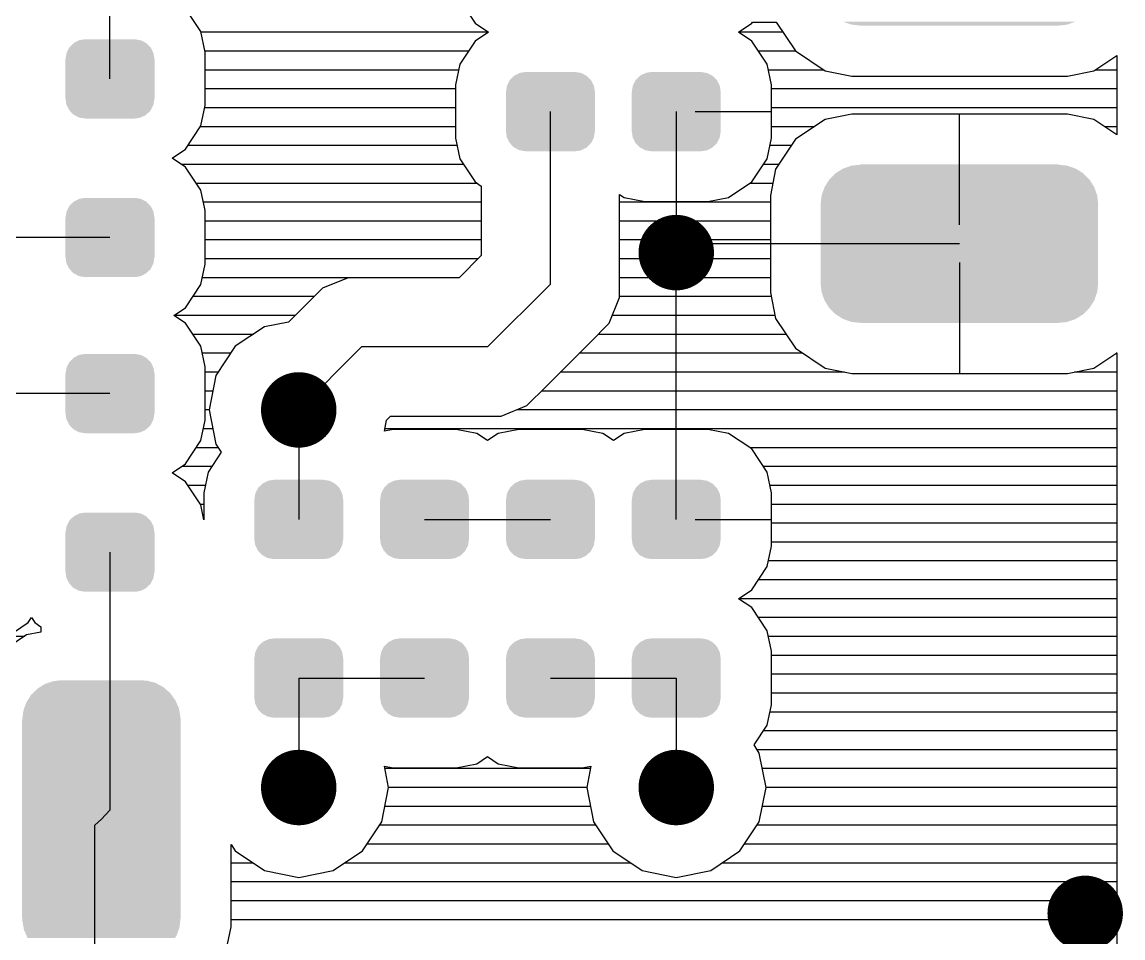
# Model space of a CAD drawing. Extents: x 295 to 953, y 10 to 290.
# Drawn here: x 681.49 to 705.93, y 233.02 to 253.35 of the extents above; entities that cross this region are included whole.
import ezdxf

# ---------------------------------------------------------------- set-up
doc = ezdxf.new("R2010")
doc.units = 0
doc.header["$LTSCALE"] = 5
doc.header["$MEASUREMENT"] = 0
doc.layers.get('0').update_dxf_attribs({"linetype": 'CONTINUOUS', "lineweight": 25})
doc.layers.add('DV-DPO-A6_BOT', color=7, linetype='CONTINUOUS')

msp = doc.modelspace()

# ---------------------------------------------------------------- linework, layer by layer
at = {"const_width": 0.838}
for points in [[(696.432, 248.235, -1), (695.594, 248.235, -1)], [(688.05, 244.743, -1), (687.212, 244.743, -1)], [(688.05, 236.361, -1), (687.212, 236.361, -1)], [(696.432, 236.361, -1), (695.594, 236.361, -1)], [(705.512, 233.567, -1), (704.674, 233.567, -1)]]:
    msp.add_lwpolyline(points, format="xyb", close=True, dxfattribs=at)
for points in [[(704.693, 253.296), (704.877, 253.359), (699.904, 253.296), (699.724, 253.359)], [(704.69, 253.295), (704.693, 253.296), (699.915, 253.295), (699.904, 253.296)], [(704.498, 253.274), (704.69, 253.295), (700.101, 253.274), (699.915, 253.295)], [(704.498, 253.27), (704.498, 253.274), (700.101, 253.27), (700.101, 253.274)], [(684.402, 252.67), (684.348, 252.782), (682.476, 252.67), (682.534, 252.782)], [(684.348, 252.782), (684.337, 252.794), (682.534, 252.782), (682.54, 252.794)], [(684.337, 252.794), (684.251, 252.883), (682.54, 252.794), (682.631, 252.883)], [(684.251, 252.883), (684.235, 252.891), (682.631, 252.883), (682.64, 252.891)], [(684.235, 252.891), (684.128, 252.948), (682.64, 252.891), (682.757, 252.948)], [(684.128, 252.948), (684.101, 252.952), (682.757, 252.948), (682.766, 252.952)], [(684.101, 252.952), (683.99, 252.971), (682.766, 252.952), (682.889, 252.971)], [(684.429, 251.649), (684.429, 252.532), (682.451, 251.649), (682.451, 252.532)], [(684.426, 252.532), (684.408, 252.656), (682.454, 252.532), (682.474, 252.656)], [(684.408, 252.656), (684.402, 252.67), (682.474, 252.656), (682.476, 252.67)], [(694.181, 251.944), (694.127, 252.056), (692.255, 251.944), (692.313, 252.056)], [(694.127, 252.056), (694.116, 252.068), (692.313, 252.056), (692.319, 252.068)], [(694.116, 252.068), (694.03, 252.156), (692.319, 252.068), (692.41, 252.156)], [(694.03, 252.156), (694.014, 252.165), (692.41, 252.156), (692.419, 252.165)], [(694.014, 252.165), (693.907, 252.221), (692.419, 252.165), (692.536, 252.221)], [(693.907, 252.221), (693.88, 252.226), (692.536, 252.221), (692.545, 252.226)], [(693.88, 252.226), (693.769, 252.244), (692.545, 252.226), (692.668, 252.244)], [(696.975, 251.944), (696.921, 252.056), (695.049, 251.944), (695.107, 252.056)], [(696.921, 252.056), (696.91, 252.068), (695.107, 252.056), (695.113, 252.068)], [(696.91, 252.068), (696.824, 252.156), (695.113, 252.068), (695.204, 252.156)], [(696.824, 252.156), (696.808, 252.165), (695.204, 252.156), (695.213, 252.165)], [(696.808, 252.165), (696.701, 252.221), (695.213, 252.165), (695.33, 252.221)], [(696.701, 252.221), (696.674, 252.226), (695.33, 252.221), (695.339, 252.226)], [(696.674, 252.226), (696.563, 252.244), (695.339, 252.226), (695.462, 252.244)], [(694.208, 250.923), (694.208, 251.806), (692.23, 250.923), (692.23, 251.806)], [(694.205, 251.806), (694.187, 251.93), (692.233, 251.806), (692.253, 251.93)], [(694.187, 251.93), (694.181, 251.944), (692.253, 251.93), (692.255, 251.944)], [(697.002, 250.923), (697.002, 251.806), (695.024, 250.923), (695.024, 251.806)], [(696.999, 251.806), (696.981, 251.93), (695.027, 251.806), (695.047, 251.93)], [(696.981, 251.93), (696.975, 251.944), (695.047, 251.93), (695.049, 251.944)], [(684.406, 251.526), (684.426, 251.649), (682.471, 251.526), (682.454, 251.649)], [(684.404, 251.512), (684.406, 251.526), (682.478, 251.512), (682.471, 251.526)], [(684.346, 251.4), (684.404, 251.512), (682.532, 251.4), (682.478, 251.512)], [(684.34, 251.388), (684.346, 251.4), (682.543, 251.388), (682.532, 251.4)], [(684.248, 251.299), (684.34, 251.388), (682.628, 251.299), (682.543, 251.388)], [(684.24, 251.29), (684.248, 251.299), (682.645, 251.29), (682.628, 251.299)], [(684.123, 251.234), (684.24, 251.29), (682.752, 251.234), (682.645, 251.29)], [(684.114, 251.229), (684.123, 251.234), (682.778, 251.229), (682.752, 251.234)], [(683.99, 251.211), (684.114, 251.229), (682.889, 251.211), (682.778, 251.229)], [(694.185, 250.799), (694.205, 250.923), (692.25, 250.799), (692.233, 250.923)], [(696.979, 250.799), (696.999, 250.923), (695.044, 250.799), (695.027, 250.923)], [(694.183, 250.785), (694.185, 250.799), (692.257, 250.785), (692.25, 250.799)], [(694.125, 250.673), (694.183, 250.785), (692.311, 250.673), (692.257, 250.785)], [(694.119, 250.661), (694.125, 250.673), (692.322, 250.661), (692.311, 250.673)], [(694.027, 250.573), (694.119, 250.661), (692.407, 250.573), (692.322, 250.661)], [(694.019, 250.564), (694.027, 250.573), (692.424, 250.564), (692.407, 250.573)], [(693.902, 250.507), (694.019, 250.564), (692.531, 250.507), (692.424, 250.564)], [(696.977, 250.785), (696.979, 250.799), (695.051, 250.785), (695.044, 250.799)], [(696.919, 250.673), (696.977, 250.785), (695.105, 250.673), (695.051, 250.785)], [(696.913, 250.661), (696.919, 250.673), (695.116, 250.661), (695.105, 250.673)], [(696.821, 250.573), (696.913, 250.661), (695.201, 250.573), (695.116, 250.661)], [(696.813, 250.564), (696.821, 250.573), (695.218, 250.564), (695.201, 250.573)], [(696.696, 250.507), (696.813, 250.564), (695.325, 250.507), (695.218, 250.564)], [(693.893, 250.503), (693.902, 250.507), (692.557, 250.503), (692.531, 250.507)], [(693.769, 250.484), (693.893, 250.503), (692.668, 250.484), (692.557, 250.503)], [(696.687, 250.503), (696.696, 250.507), (695.351, 250.503), (695.325, 250.507)], [(696.563, 250.484), (696.687, 250.503), (695.462, 250.484), (695.351, 250.503)], [(705.044, 249.998), (704.882, 250.1), (699.553, 249.998), (699.718, 250.1)], [(704.882, 250.1), (704.875, 250.102), (699.718, 250.1), (699.722, 250.102)], [(704.875, 250.102), (704.695, 250.165), (699.722, 250.102), (699.906, 250.165)], [(704.695, 250.165), (704.684, 250.166), (699.906, 250.165), (699.909, 250.166)], [(704.684, 250.166), (704.498, 250.186), (699.909, 250.166), (700.101, 250.186)], [(704.498, 250.186), (704.498, 250.191), (700.101, 250.186), (700.101, 250.191)], [(705.292, 249.691), (705.19, 249.854), (699.306, 249.691), (699.41, 249.854)], [(705.19, 249.854), (705.185, 249.859), (699.41, 249.854), (699.413, 249.859)], [(705.185, 249.859), (705.05, 249.994), (699.413, 249.859), (699.55, 249.994)], [(705.05, 249.994), (705.044, 249.998), (699.55, 249.994), (699.553, 249.998)], [(705.358, 249.505), (705.295, 249.686), (699.24, 249.505), (699.305, 249.686)], [(705.295, 249.686), (705.292, 249.691), (699.305, 249.686), (699.306, 249.691)], [(684.337, 249.274), (684.251, 249.362), (682.54, 249.274), (682.631, 249.362)], [(684.251, 249.362), (684.235, 249.371), (682.631, 249.362), (682.64, 249.371)], [(684.235, 249.371), (684.128, 249.427), (682.64, 249.371), (682.757, 249.427)], [(684.128, 249.427), (684.101, 249.432), (682.757, 249.427), (682.766, 249.432)], [(684.101, 249.432), (683.99, 249.45), (682.766, 249.432), (682.889, 249.45)], [(705.381, 249.308), (705.36, 249.499), (699.218, 249.308), (699.24, 249.499)], [(705.36, 249.499), (705.358, 249.505), (699.24, 249.499), (699.24, 249.505)], [(684.426, 249.012), (684.408, 249.136), (682.454, 249.012), (682.474, 249.136)], [(684.408, 249.136), (684.402, 249.15), (682.474, 249.136), (682.476, 249.15)], [(684.402, 249.15), (684.348, 249.262), (682.476, 249.15), (682.534, 249.262)], [(684.348, 249.262), (684.337, 249.274), (682.534, 249.262), (682.54, 249.274)], [(705.378, 249.238), (705.381, 249.308), (699.22, 249.238), (699.218, 249.308)], [(705.378, 247.623), (705.378, 249.238), (699.22, 247.623), (699.22, 249.238)], [(684.429, 248.129), (684.429, 249.012), (682.451, 248.129), (682.451, 249.012)], [(684.406, 248.005), (684.426, 248.129), (682.471, 248.005), (682.454, 248.129)], [(684.404, 247.991), (684.406, 248.005), (682.478, 247.991), (682.471, 248.005)], [(684.346, 247.879), (684.404, 247.991), (682.532, 247.879), (682.478, 247.991)], [(684.34, 247.867), (684.346, 247.879), (682.543, 247.867), (682.532, 247.879)], [(684.248, 247.779), (684.34, 247.867), (682.628, 247.779), (682.543, 247.867)], [(684.24, 247.77), (684.248, 247.779), (682.645, 247.77), (682.628, 247.779)], [(684.123, 247.713), (684.24, 247.77), (682.752, 247.713), (682.645, 247.77)], [(684.114, 247.709), (684.123, 247.713), (682.778, 247.709), (682.752, 247.713)], [(683.99, 247.69), (684.114, 247.709), (682.889, 247.69), (682.778, 247.709)], [(705.381, 247.553), (705.378, 247.623), (699.218, 247.553), (699.22, 247.623)], [(705.359, 247.362), (705.381, 247.553), (699.239, 247.362), (699.218, 247.553)], [(705.359, 247.357), (705.359, 247.362), (699.241, 247.357), (699.239, 247.362)], [(705.294, 247.175), (705.359, 247.357), (699.304, 247.175), (699.241, 247.357)], [(705.292, 247.17), (705.294, 247.175), (699.307, 247.17), (699.304, 247.175)], [(705.189, 247.007), (705.292, 247.17), (699.409, 247.007), (699.307, 247.17)], [(705.186, 247.003), (705.189, 247.007), (699.413, 247.003), (699.409, 247.007)], [(705.049, 246.867), (705.186, 247.003), (699.549, 246.867), (699.413, 247.003)], [(705.045, 246.864), (705.049, 246.867), (699.555, 246.864), (699.549, 246.867)], [(704.881, 246.762), (705.045, 246.864), (699.717, 246.762), (699.555, 246.864)], [(704.877, 246.759), (704.881, 246.762), (699.724, 246.759), (699.717, 246.762)], [(704.693, 246.697), (704.877, 246.759), (699.904, 246.697), (699.724, 246.759)], [(704.69, 246.695), (704.693, 246.697), (699.915, 246.695), (699.904, 246.697)], [(704.498, 246.675), (704.69, 246.695), (700.101, 246.675), (699.915, 246.695)], [(704.498, 246.67), (704.498, 246.675), (700.101, 246.67), (700.101, 246.675)], [(684.235, 245.906), (684.128, 245.963), (682.64, 245.906), (682.757, 245.963)], [(684.128, 245.963), (684.101, 245.967), (682.757, 245.963), (682.766, 245.967)], [(684.101, 245.967), (683.99, 245.986), (682.766, 245.967), (682.889, 245.986)], [(684.426, 245.547), (684.408, 245.671), (682.454, 245.547), (682.474, 245.671)], [(684.408, 245.671), (684.402, 245.685), (682.474, 245.671), (682.476, 245.685)], [(684.402, 245.685), (684.348, 245.797), (682.476, 245.685), (682.534, 245.797)], [(684.348, 245.797), (684.337, 245.809), (682.534, 245.797), (682.54, 245.809)], [(684.337, 245.809), (684.251, 245.898), (682.54, 245.809), (682.631, 245.898)], [(684.251, 245.898), (684.235, 245.906), (682.631, 245.898), (682.64, 245.906)], [(684.429, 244.664), (684.429, 245.547), (682.451, 244.664), (682.451, 245.547)], [(684.406, 244.541), (684.426, 244.664), (682.471, 244.541), (682.454, 244.664)], [(684.404, 244.527), (684.406, 244.541), (682.478, 244.527), (682.471, 244.541)], [(684.346, 244.415), (684.404, 244.527), (682.532, 244.415), (682.478, 244.527)], [(684.34, 244.403), (684.346, 244.415), (682.543, 244.403), (682.532, 244.415)], [(684.248, 244.314), (684.34, 244.403), (682.628, 244.314), (682.543, 244.403)], [(684.24, 244.305), (684.248, 244.314), (682.645, 244.305), (682.628, 244.314)], [(684.123, 244.249), (684.24, 244.305), (682.752, 244.249), (682.645, 244.305)], [(684.114, 244.244), (684.123, 244.249), (682.778, 244.244), (682.752, 244.249)], [(683.99, 244.226), (684.114, 244.244), (682.889, 244.226), (682.778, 244.244)], [(688.593, 242.891), (688.539, 243.003), (686.667, 242.891), (686.725, 243.003)], [(688.539, 243.003), (688.528, 243.015), (686.725, 243.003), (686.731, 243.015)], [(688.528, 243.015), (688.442, 243.104), (686.731, 243.015), (686.822, 243.104)], [(688.442, 243.104), (688.426, 243.112), (686.822, 243.104), (686.831, 243.112)], [(688.426, 243.112), (688.319, 243.169), (686.831, 243.112), (686.948, 243.169)], [(688.319, 243.169), (688.292, 243.173), (686.948, 243.169), (686.957, 243.173)], [(688.292, 243.173), (688.181, 243.192), (686.957, 243.173), (687.08, 243.192)], [(691.387, 242.891), (691.333, 243.003), (689.461, 242.891), (689.519, 243.003)], [(691.333, 243.003), (691.322, 243.015), (689.519, 243.003), (689.525, 243.015)], [(691.322, 243.015), (691.236, 243.104), (689.525, 243.015), (689.616, 243.104)], [(691.236, 243.104), (691.22, 243.112), (689.616, 243.104), (689.625, 243.112)], [(691.22, 243.112), (691.113, 243.169), (689.625, 243.112), (689.742, 243.169)], [(691.113, 243.169), (691.086, 243.173), (689.742, 243.169), (689.751, 243.173)], [(691.086, 243.173), (690.975, 243.192), (689.751, 243.173), (689.874, 243.192)], [(694.181, 242.891), (694.127, 243.003), (692.255, 242.891), (692.313, 243.003)], [(694.127, 243.003), (694.116, 243.015), (692.313, 243.003), (692.319, 243.015)], [(694.116, 243.015), (694.03, 243.104), (692.319, 243.015), (692.41, 243.104)], [(694.03, 243.104), (694.014, 243.112), (692.41, 243.104), (692.419, 243.112)], [(694.014, 243.112), (693.907, 243.169), (692.419, 243.112), (692.536, 243.169)], [(693.907, 243.169), (693.88, 243.173), (692.536, 243.169), (692.545, 243.173)], [(693.88, 243.173), (693.769, 243.192), (692.545, 243.173), (692.668, 243.192)], [(696.975, 242.891), (696.921, 243.003), (695.049, 242.891), (695.107, 243.003)], [(696.921, 243.003), (696.91, 243.015), (695.107, 243.003), (695.113, 243.015)], [(696.91, 243.015), (696.824, 243.104), (695.113, 243.015), (695.204, 243.104)], [(696.824, 243.104), (696.808, 243.112), (695.204, 243.104), (695.213, 243.112)], [(696.808, 243.112), (696.701, 243.169), (695.213, 243.112), (695.33, 243.169)], [(696.701, 243.169), (696.674, 243.173), (695.33, 243.169), (695.339, 243.173)], [(696.674, 243.173), (696.563, 243.192), (695.339, 243.173), (695.462, 243.192)], [(688.62, 241.87), (688.62, 242.753), (686.642, 241.87), (686.642, 242.753)], [(688.617, 242.753), (688.599, 242.877), (686.645, 242.753), (686.665, 242.877)], [(688.599, 242.877), (688.593, 242.891), (686.665, 242.877), (686.667, 242.891)], [(691.414, 241.87), (691.414, 242.753), (689.436, 241.87), (689.436, 242.753)], [(691.411, 242.753), (691.393, 242.877), (689.439, 242.753), (689.459, 242.877)], [(691.393, 242.877), (691.387, 242.891), (689.459, 242.877), (689.461, 242.891)], [(694.208, 241.87), (694.208, 242.753), (692.23, 241.87), (692.23, 242.753)], [(694.205, 242.753), (694.187, 242.877), (692.233, 242.753), (692.253, 242.877)], [(694.187, 242.877), (694.181, 242.891), (692.253, 242.877), (692.255, 242.891)], [(697.002, 241.87), (697.002, 242.753), (695.024, 241.87), (695.024, 242.753)], [(696.999, 242.753), (696.981, 242.877), (695.027, 242.753), (695.047, 242.877)], [(696.981, 242.877), (696.975, 242.891), (695.047, 242.877), (695.049, 242.891)], [(684.402, 242.165), (684.348, 242.277), (682.476, 242.165), (682.534, 242.277)], [(684.348, 242.277), (684.337, 242.289), (682.534, 242.277), (682.54, 242.289)], [(684.337, 242.289), (684.251, 242.377), (682.54, 242.289), (682.631, 242.377)], [(684.251, 242.377), (684.235, 242.386), (682.631, 242.377), (682.64, 242.386)], [(684.235, 242.386), (684.128, 242.442), (682.64, 242.386), (682.757, 242.442)], [(684.128, 242.442), (684.101, 242.447), (682.757, 242.442), (682.766, 242.447)], [(684.101, 242.447), (683.99, 242.465), (682.766, 242.447), (682.889, 242.465)], [(684.429, 241.144), (684.429, 242.027), (682.451, 241.144), (682.451, 242.027)], [(684.426, 242.027), (684.408, 242.151), (682.454, 242.027), (682.474, 242.151)], [(684.408, 242.151), (684.402, 242.165), (682.474, 242.151), (682.476, 242.165)], [(688.597, 241.747), (688.617, 241.87), (686.662, 241.747), (686.645, 241.87)], [(691.391, 241.747), (691.411, 241.87), (689.456, 241.747), (689.439, 241.87)], [(694.185, 241.747), (694.205, 241.87), (692.25, 241.747), (692.233, 241.87)], [(696.979, 241.747), (696.999, 241.87), (695.044, 241.747), (695.027, 241.87)], [(688.595, 241.733), (688.597, 241.747), (686.669, 241.733), (686.662, 241.747)], [(688.537, 241.621), (688.595, 241.733), (686.723, 241.621), (686.669, 241.733)], [(688.531, 241.609), (688.537, 241.621), (686.734, 241.609), (686.723, 241.621)], [(688.439, 241.52), (688.531, 241.609), (686.819, 241.52), (686.734, 241.609)], [(688.431, 241.511), (688.439, 241.52), (686.836, 241.511), (686.819, 241.52)], [(691.389, 241.733), (691.391, 241.747), (689.463, 241.733), (689.456, 241.747)], [(691.331, 241.621), (691.389, 241.733), (689.517, 241.621), (689.463, 241.733)], [(691.325, 241.609), (691.331, 241.621), (689.528, 241.609), (689.517, 241.621)], [(691.233, 241.52), (691.325, 241.609), (689.613, 241.52), (689.528, 241.609)], [(691.225, 241.511), (691.233, 241.52), (689.63, 241.511), (689.613, 241.52)], [(694.183, 241.733), (694.185, 241.747), (692.257, 241.733), (692.25, 241.747)], [(694.125, 241.621), (694.183, 241.733), (692.311, 241.621), (692.257, 241.733)], [(694.119, 241.609), (694.125, 241.621), (692.322, 241.609), (692.311, 241.621)], [(694.027, 241.52), (694.119, 241.609), (692.407, 241.52), (692.322, 241.609)], [(694.019, 241.511), (694.027, 241.52), (692.424, 241.511), (692.407, 241.52)], [(696.977, 241.733), (696.979, 241.747), (695.051, 241.733), (695.044, 241.747)], [(696.919, 241.621), (696.977, 241.733), (695.105, 241.621), (695.051, 241.733)], [(696.913, 241.609), (696.919, 241.621), (695.116, 241.609), (695.105, 241.621)], [(696.821, 241.52), (696.913, 241.609), (695.201, 241.52), (695.116, 241.609)], [(696.813, 241.511), (696.821, 241.52), (695.218, 241.511), (695.201, 241.52)], [(688.314, 241.455), (688.431, 241.511), (686.943, 241.455), (686.836, 241.511)], [(688.305, 241.45), (688.314, 241.455), (686.969, 241.45), (686.943, 241.455)], [(688.181, 241.432), (688.305, 241.45), (687.08, 241.432), (686.969, 241.45)], [(691.108, 241.455), (691.225, 241.511), (689.737, 241.455), (689.63, 241.511)], [(691.099, 241.45), (691.108, 241.455), (689.763, 241.45), (689.737, 241.455)], [(690.975, 241.432), (691.099, 241.45), (689.874, 241.432), (689.763, 241.45)], [(693.902, 241.455), (694.019, 241.511), (692.531, 241.455), (692.424, 241.511)], [(693.893, 241.45), (693.902, 241.455), (692.557, 241.45), (692.531, 241.455)], [(693.769, 241.432), (693.893, 241.45), (692.668, 241.432), (692.557, 241.45)], [(696.696, 241.455), (696.813, 241.511), (695.325, 241.455), (695.218, 241.511)], [(696.687, 241.45), (696.696, 241.455), (695.351, 241.45), (695.325, 241.455)], [(696.563, 241.432), (696.687, 241.45), (695.462, 241.432), (695.351, 241.45)], [(684.406, 241.02), (684.426, 241.144), (682.471, 241.02), (682.454, 241.144)], [(684.404, 241.006), (684.406, 241.02), (682.478, 241.006), (682.471, 241.02)], [(684.346, 240.894), (684.404, 241.006), (682.532, 240.894), (682.478, 241.006)], [(684.34, 240.882), (684.346, 240.894), (682.543, 240.882), (682.532, 240.894)], [(684.248, 240.794), (684.34, 240.882), (682.628, 240.794), (682.543, 240.882)], [(684.24, 240.785), (684.248, 240.794), (682.645, 240.785), (682.628, 240.794)], [(684.123, 240.728), (684.24, 240.785), (682.752, 240.728), (682.645, 240.785)], [(684.114, 240.724), (684.123, 240.728), (682.778, 240.724), (682.752, 240.728)], [(683.99, 240.705), (684.114, 240.724), (682.889, 240.705), (682.778, 240.724)], [(688.528, 239.495), (688.442, 239.583), (686.731, 239.495), (686.822, 239.583)], [(688.442, 239.583), (688.426, 239.592), (686.822, 239.583), (686.831, 239.592)], [(688.426, 239.592), (688.319, 239.648), (686.831, 239.592), (686.948, 239.648)], [(688.319, 239.648), (688.292, 239.653), (686.948, 239.648), (686.957, 239.653)], [(688.292, 239.653), (688.181, 239.671), (686.957, 239.653), (687.08, 239.671)], [(691.322, 239.495), (691.236, 239.583), (689.525, 239.495), (689.616, 239.583)], [(691.236, 239.583), (691.22, 239.592), (689.616, 239.583), (689.625, 239.592)], [(691.22, 239.592), (691.113, 239.648), (689.625, 239.592), (689.742, 239.648)], [(691.113, 239.648), (691.086, 239.653), (689.742, 239.648), (689.751, 239.653)], [(691.086, 239.653), (690.975, 239.671), (689.751, 239.653), (689.874, 239.671)], [(694.116, 239.495), (694.03, 239.583), (692.319, 239.495), (692.41, 239.583)], [(694.03, 239.583), (694.014, 239.592), (692.41, 239.583), (692.419, 239.592)], [(694.014, 239.592), (693.907, 239.648), (692.419, 239.592), (692.536, 239.648)], [(693.907, 239.648), (693.88, 239.653), (692.536, 239.648), (692.545, 239.653)], [(693.88, 239.653), (693.769, 239.671), (692.545, 239.653), (692.668, 239.671)], [(696.91, 239.495), (696.824, 239.583), (695.113, 239.495), (695.204, 239.583)], [(696.824, 239.583), (696.808, 239.592), (695.204, 239.583), (695.213, 239.592)], [(696.808, 239.592), (696.701, 239.648), (695.213, 239.592), (695.33, 239.648)], [(696.701, 239.648), (696.674, 239.653), (695.33, 239.648), (695.339, 239.653)], [(696.674, 239.653), (696.563, 239.671), (695.339, 239.653), (695.462, 239.671)], [(688.617, 239.233), (688.599, 239.357), (686.645, 239.233), (686.665, 239.357)], [(688.599, 239.357), (688.593, 239.371), (686.665, 239.357), (686.667, 239.371)], [(688.593, 239.371), (688.539, 239.483), (686.667, 239.371), (686.725, 239.483)], [(688.539, 239.483), (688.528, 239.495), (686.725, 239.483), (686.731, 239.495)], [(691.411, 239.233), (691.393, 239.357), (689.439, 239.233), (689.459, 239.357)], [(691.393, 239.357), (691.387, 239.371), (689.459, 239.357), (689.461, 239.371)], [(691.387, 239.371), (691.333, 239.483), (689.461, 239.371), (689.519, 239.483)], [(691.333, 239.483), (691.322, 239.495), (689.519, 239.483), (689.525, 239.495)], [(694.205, 239.233), (694.187, 239.357), (692.233, 239.233), (692.253, 239.357)], [(694.187, 239.357), (694.181, 239.371), (692.253, 239.357), (692.255, 239.371)], [(694.181, 239.371), (694.127, 239.483), (692.255, 239.371), (692.313, 239.483)], [(694.127, 239.483), (694.116, 239.495), (692.313, 239.483), (692.319, 239.495)], [(696.999, 239.233), (696.981, 239.357), (695.027, 239.233), (695.047, 239.357)], [(696.981, 239.357), (696.975, 239.371), (695.047, 239.357), (695.049, 239.371)], [(696.975, 239.371), (696.921, 239.483), (695.049, 239.371), (695.107, 239.483)], [(696.921, 239.483), (696.91, 239.495), (695.107, 239.483), (695.113, 239.495)], [(688.62, 238.35), (688.62, 239.233), (686.642, 238.35), (686.642, 239.233)], [(691.414, 238.35), (691.414, 239.233), (689.436, 238.35), (689.436, 239.233)], [(694.208, 238.35), (694.208, 239.233), (692.23, 238.35), (692.23, 239.233)], [(697.002, 238.35), (697.002, 239.233), (695.024, 238.35), (695.024, 239.233)], [(684.666, 238.554), (684.622, 238.592), (681.827, 238.554), (681.887, 238.592)], [(684.622, 238.592), (684.494, 238.659), (681.887, 238.592), (681.995, 238.659)], [(684.494, 238.659), (684.447, 238.684), (681.995, 238.659), (682.069, 238.684)], [(684.447, 238.684), (684.299, 238.723), (682.069, 238.684), (682.183, 238.723)], [(684.299, 238.723), (684.255, 238.735), (682.183, 238.723), (682.292, 238.735)], [(684.255, 238.735), (684.057, 238.741), (682.292, 238.735), (682.354, 238.741)], [(682.441, 238.741), (682.379, 238.744), (682.354, 238.741), (682.379, 238.744)], [(684.89, 238.303), (684.807, 238.415), (681.616, 238.303), (681.686, 238.415)], [(684.807, 238.415), (684.772, 238.463), (681.686, 238.415), (681.735, 238.463)], [(684.772, 238.463), (684.666, 238.554), (681.735, 238.463), (681.827, 238.554)], [(688.597, 238.226), (688.617, 238.35), (686.662, 238.226), (686.645, 238.35)], [(691.391, 238.226), (691.411, 238.35), (689.456, 238.226), (689.439, 238.35)], [(694.185, 238.226), (694.205, 238.35), (692.25, 238.226), (692.233, 238.35)], [(696.979, 238.226), (696.999, 238.35), (695.044, 238.226), (695.027, 238.35)], [(684.98, 238.061), (684.969, 238.122), (681.515, 238.061), (681.536, 238.122)], [(684.969, 238.122), (684.914, 238.247), (681.536, 238.122), (681.581, 238.247)], [(684.914, 238.247), (684.89, 238.303), (681.581, 238.247), (681.616, 238.303)], [(688.595, 238.212), (688.597, 238.226), (686.669, 238.212), (686.662, 238.226)], [(688.537, 238.1), (688.595, 238.212), (686.723, 238.1), (686.669, 238.212)], [(688.531, 238.088), (688.537, 238.1), (686.734, 238.088), (686.723, 238.1)], [(691.389, 238.212), (691.391, 238.226), (689.463, 238.212), (689.456, 238.226)], [(691.331, 238.1), (691.389, 238.212), (689.517, 238.1), (689.463, 238.212)], [(691.325, 238.088), (691.331, 238.1), (689.528, 238.088), (689.517, 238.1)], [(694.183, 238.212), (694.185, 238.226), (692.257, 238.212), (692.25, 238.226)], [(694.125, 238.1), (694.183, 238.212), (692.311, 238.1), (692.257, 238.212)], [(694.119, 238.088), (694.125, 238.1), (692.322, 238.088), (692.311, 238.1)], [(696.977, 238.212), (696.979, 238.226), (695.051, 238.212), (695.044, 238.226)], [(696.919, 238.1), (696.977, 238.212), (695.105, 238.1), (695.051, 238.212)], [(696.913, 238.088), (696.919, 238.1), (695.116, 238.088), (695.105, 238.1)], [(685.01, 233.463), (685.01, 237.861), (681.49, 233.463), (681.49, 237.861)], [(685.007, 237.864), (685.005, 237.927), (681.492, 237.864), (681.5, 237.927)], [(685.007, 237.861), (685.007, 237.864), (681.492, 237.861), (681.492, 237.864)], [(685.005, 237.927), (684.98, 238.061), (681.5, 237.927), (681.515, 238.061)], [(688.439, 238), (688.531, 238.088), (686.819, 238), (686.734, 238.088)], [(688.431, 237.991), (688.439, 238), (686.836, 237.991), (686.819, 238)], [(688.314, 237.934), (688.431, 237.991), (686.943, 237.934), (686.836, 237.991)], [(688.305, 237.93), (688.314, 237.934), (686.969, 237.93), (686.943, 237.934)], [(688.181, 237.911), (688.305, 237.93), (687.08, 237.911), (686.969, 237.93)], [(691.233, 238), (691.325, 238.088), (689.613, 238), (689.528, 238.088)], [(691.225, 237.991), (691.233, 238), (689.63, 237.991), (689.613, 238)], [(691.108, 237.934), (691.225, 237.991), (689.737, 237.934), (689.63, 237.991)], [(691.099, 237.93), (691.108, 237.934), (689.763, 237.93), (689.737, 237.934)], [(690.975, 237.911), (691.099, 237.93), (689.874, 237.911), (689.763, 237.93)], [(694.027, 238), (694.119, 238.088), (692.407, 238), (692.322, 238.088)], [(694.019, 237.991), (694.027, 238), (692.424, 237.991), (692.407, 238)], [(693.902, 237.934), (694.019, 237.991), (692.531, 237.934), (692.424, 237.991)], [(693.893, 237.93), (693.902, 237.934), (692.557, 237.93), (692.531, 237.934)], [(693.769, 237.911), (693.893, 237.93), (692.668, 237.911), (692.557, 237.93)], [(696.821, 238), (696.913, 238.088), (695.201, 238), (695.116, 238.088)], [(696.813, 237.991), (696.821, 238), (695.218, 237.991), (695.201, 238)], [(696.696, 237.934), (696.813, 237.991), (695.325, 237.934), (695.218, 237.991)], [(696.687, 237.93), (696.696, 237.934), (695.351, 237.93), (695.325, 237.934)], [(696.563, 237.911), (696.687, 237.93), (695.462, 237.911), (695.351, 237.93)], [(685.007, 233.46), (685.007, 233.463), (681.492, 233.46), (681.492, 233.463)], [(685, 233.397), (685.007, 233.46), (681.495, 233.397), (681.492, 233.46)], [(684.985, 233.264), (685, 233.397), (681.52, 233.264), (681.495, 233.397)], [(684.964, 233.202), (684.985, 233.264), (681.531, 233.202), (681.52, 233.264)], [(684.919, 233.077), (684.964, 233.202), (681.586, 233.077), (681.531, 233.202)], [(684.884, 233.021), (684.919, 233.077), (681.61, 233.021), (681.586, 233.077)]]:
    msp.add_solid(points)
at = {"layer": 'DV-DPO-A6_BOT'}
for p, q in [((683.44, 252.091), (683.44, 257.824)), ((691.207, 253.84), (691.548, 253.326)), ((685.457, 253.141), (685.116, 253.655)), ((691.548, 253.326), (691.844, 253.125)), ((697.393, 253.125), (697.689, 253.326)), ((697.689, 253.326), (697.706, 253.348)), ((697.706, 253.348), (698.231, 253.348)), ((698.231, 253.348), (698.662, 252.711)), ((685.552, 252.683), (685.457, 253.141)), ((691.844, 253.125), (685.463, 253.125)), ((691.844, 253.125), (691.548, 252.929)), ((698.382, 253.125), (697.393, 253.125)), ((697.689, 252.929), (697.393, 253.125)), ((691.548, 252.929), (691.207, 252.415)), ((698.03, 252.415), (697.689, 252.929)), ((691.403, 252.706), (685.547, 252.706)), ((685.552, 251.498), (685.552, 252.683)), ((698.667, 252.706), (697.835, 252.706)), ((698.662, 252.711), (699.321, 252.27)), ((705.283, 252.27), (705.792, 252.611)), ((705.792, 252.611), (705.792, 250.85)), ((691.179, 252.286), (685.552, 252.286)), ((691.207, 252.415), (691.112, 251.962)), ((698.125, 251.962), (698.03, 252.415)), ((699.293, 252.286), (698.058, 252.286)), ((699.321, 252.27), (699.908, 252.152)), ((704.697, 252.152), (705.283, 252.27)), ((705.792, 252.286), (705.311, 252.286)), ((699.908, 252.152), (704.697, 252.152)), ((691.112, 251.867), (685.552, 251.867)), ((691.112, 251.962), (691.112, 250.772)), ((698.125, 250.772), (698.125, 251.962)), ((705.792, 251.867), (698.125, 251.867)), ((685.457, 251.046), (685.552, 251.498)), ((691.112, 251.448), (685.541, 251.448)), ((693.219, 247.537), (693.219, 251.364)), ((696.013, 251.364), (696.013, 248.235)), ((696.432, 251.364), (698.125, 251.364)), ((705.792, 251.448), (698.125, 251.448)), ((699.908, 251.309), (699.321, 251.191)), ((704.697, 251.309), (699.908, 251.309)), ((702.299, 248.85), (702.299, 251.309)), ((705.283, 251.191), (704.697, 251.309)), ((699.321, 251.191), (698.662, 250.75)), ((705.792, 250.85), (705.283, 251.191)), ((685.116, 250.532), (685.457, 251.046)), ((691.112, 251.029), (685.452, 251.029)), ((696.013, 250.945), (696.013, 249.369)), ((699.081, 251.029), (698.125, 251.029)), ((705.792, 251.029), (705.524, 251.029)), ((691.146, 250.61), (685.172, 250.61)), ((691.112, 250.772), (691.207, 250.319)), ((698.03, 250.319), (698.125, 250.772)), ((698.572, 250.61), (698.092, 250.61)), ((698.662, 250.75), (698.22, 250.09)), ((684.82, 250.331), (685.116, 250.532)), ((685.116, 250.135), (684.82, 250.331)), ((691.207, 250.319), (691.548, 249.805)), ((697.689, 249.805), (698.03, 250.319)), ((691.291, 250.191), (685.032, 250.191)), ((685.457, 249.621), (685.116, 250.135)), ((698.287, 250.191), (697.946, 250.191)), ((698.22, 250.09), (698.103, 249.504)), ((691.593, 249.772), (685.357, 249.772)), ((685.552, 249.168), (685.457, 249.621)), ((691.548, 249.805), (691.682, 249.71)), ((691.682, 249.71), (691.682, 248.174)), ((697.175, 249.459), (697.689, 249.805)), ((698.159, 249.772), (697.645, 249.772)), ((691.682, 249.353), (685.513, 249.353)), ((694.756, 247.844), (694.756, 249.526)), ((694.756, 249.526), (694.856, 249.459)), ((698.103, 249.353), (694.756, 249.353)), ((694.856, 249.459), (695.314, 249.369)), ((695.314, 249.369), (696.717, 249.369)), ((696.717, 249.369), (697.175, 249.459)), ((698.103, 249.504), (698.103, 247.352)), ((685.552, 247.978), (685.552, 249.168)), ((691.682, 248.934), (685.552, 248.934)), ((698.103, 248.934), (694.756, 248.934)), ((683.44, 248.57), (679.947, 248.57)), ((691.682, 248.515), (685.552, 248.515)), ((698.103, 248.515), (694.756, 248.515)), ((696.208, 248.431), (696.013, 248.235)), ((702.299, 248.431), (696.208, 248.431)), ((701.88, 248.431), (698.103, 248.431)), ((691.682, 248.174), (691.19, 247.676)), ((696.013, 242.312), (696.013, 248.235)), ((685.457, 247.525), (685.552, 247.978)), ((691.61, 248.095), (685.552, 248.095)), ((698.103, 248.095), (694.756, 248.095)), ((702.299, 248.012), (702.299, 245.553)), ((691.19, 247.676), (685.491, 247.676)), ((688.726, 247.676), (688.162, 247.442)), ((691.19, 247.676), (688.726, 247.676)), ((694.756, 247.235), (694.756, 247.844)), ((698.103, 247.676), (694.756, 247.676)), ((685.116, 247.011), (685.457, 247.525)), ((688.162, 247.442), (687.407, 246.693)), ((693.219, 247.537), (691.822, 246.14)), ((687.977, 247.257), (685.284, 247.257)), ((694.526, 246.67), (694.756, 247.235)), ((698.125, 247.257), (694.756, 247.257)), ((698.103, 247.352), (698.22, 246.771)), ((684.859, 246.838), (685.116, 247.011)), ((687.558, 246.838), (684.859, 246.838)), ((685.116, 246.67), (684.859, 246.838)), ((685.457, 246.156), (685.116, 246.67)), ((687.407, 246.693), (686.871, 246.587)), ((694.091, 246.235), (694.526, 246.67)), ((698.209, 246.838), (694.594, 246.838)), ((698.22, 246.771), (698.662, 246.112)), ((686.625, 246.419), (685.284, 246.419)), ((686.871, 246.587), (686.223, 246.156)), ((698.455, 246.419), (694.275, 246.419)), ((693.129, 245.273), (694.091, 246.235)), ((685.552, 245.698), (685.457, 246.156)), ((686.122, 246), (685.491, 246)), ((686.223, 246.156), (685.792, 245.508)), ((689.028, 246.14), (687.631, 244.743)), ((691.822, 246.14), (689.028, 246.14)), ((698.824, 246), (693.856, 246)), ((698.662, 246.112), (699.321, 245.67)), ((705.283, 245.67), (705.792, 246.011)), ((705.792, 246), (705.781, 246)), ((705.792, 246.011), (705.792, 222.692)), ((685.552, 244.513), (685.552, 245.698)), ((699.321, 245.67), (699.908, 245.553)), ((704.697, 245.553), (705.283, 245.67)), ((685.843, 245.581), (685.552, 245.581)), ((685.792, 245.508), (685.642, 244.743)), ((699.751, 245.581), (693.437, 245.581)), ((699.908, 245.553), (704.697, 245.553)), ((705.792, 245.581), (704.853, 245.581)), ((692.694, 244.838), (693.129, 245.273)), ((683.44, 245.106), (679.947, 245.106)), ((685.725, 245.162), (685.552, 245.162)), ((705.792, 245.162), (693.018, 245.162)), ((685.642, 244.743), (685.552, 244.743)), ((685.642, 244.743), (685.792, 243.983)), ((687.631, 244.743), (687.631, 242.312)), ((692.129, 244.603), (692.694, 244.838)), ((705.792, 244.743), (692.47, 244.743)), ((685.457, 244.061), (685.552, 244.513)), ((689.536, 244.273), (689.581, 244.519)), ((689.581, 244.519), (689.665, 244.603)), ((689.665, 244.603), (692.129, 244.603)), ((685.725, 244.324), (685.513, 244.324)), ((689.726, 244.312), (689.536, 244.273)), ((705.792, 244.324), (689.542, 244.324)), ((691.129, 244.312), (689.726, 244.312)), ((691.587, 244.223), (691.129, 244.312)), ((691.822, 244.061), (691.587, 244.223)), ((692.062, 244.223), (691.822, 244.061)), ((692.52, 244.312), (692.062, 244.223)), ((693.923, 244.312), (692.52, 244.312)), ((694.381, 244.223), (693.923, 244.312)), ((694.616, 244.061), (694.381, 244.223)), ((694.856, 244.223), (694.616, 244.061)), ((695.314, 244.312), (694.856, 244.223)), ((696.717, 244.312), (695.314, 244.312)), ((696.013, 242.731), (696.013, 244.312)), ((697.175, 244.223), (696.717, 244.312)), ((697.689, 243.876), (697.175, 244.223)), ((685.116, 243.547), (685.457, 244.061)), ((685.792, 243.983), (685.91, 243.804)), ((685.843, 243.904), (685.357, 243.904)), ((685.91, 243.804), (685.619, 243.362)), ((705.792, 243.904), (697.645, 243.904)), ((698.03, 243.362), (697.689, 243.876)), ((684.82, 243.346), (685.116, 243.547)), ((685.703, 243.485), (685.032, 243.485)), ((705.792, 243.485), (697.946, 243.485)), ((685.116, 243.15), (684.82, 243.346)), ((685.619, 243.362), (685.524, 242.904)), ((698.125, 242.904), (698.03, 243.362)), ((685.457, 242.636), (685.116, 243.15)), ((685.558, 243.066), (685.172, 243.066)), ((705.792, 243.066), (698.092, 243.066)), ((685.524, 242.904), (685.524, 242.301)), ((698.125, 241.719), (698.125, 242.904)), ((685.524, 242.647), (685.452, 242.647)), ((685.524, 242.301), (685.457, 242.636)), ((705.792, 242.647), (698.125, 242.647)), ((690.425, 242.312), (693.219, 242.312)), ((696.432, 242.312), (698.125, 242.312)), ((705.792, 242.228), (698.125, 242.228)), ((705.792, 241.809), (698.125, 241.809)), ((683.44, 241.585), (683.44, 235.858)), ((698.03, 241.267), (698.125, 241.719)), ((705.792, 241.39), (698.058, 241.39)), ((697.689, 240.753), (698.03, 241.267)), ((705.792, 240.971), (697.835, 240.971)), ((697.393, 240.552), (697.689, 240.753)), ((705.792, 240.552), (697.393, 240.552)), ((697.689, 240.356), (697.393, 240.552)), ((698.03, 239.842), (697.689, 240.356)), ((681.624, 240.026), (681.696, 240.133)), ((681.696, 240.133), (681.769, 240.026)), ((705.792, 240.133), (697.835, 240.133)), ((681.11, 239.68), (681.624, 240.026)), ((681.903, 239.808), (681.59, 239.747)), ((681.769, 240.026), (681.903, 239.931)), ((681.903, 239.931), (681.903, 239.808)), ((698.125, 239.389), (698.03, 239.842)), ((681.59, 239.747), (680.931, 239.305)), ((681.546, 239.713), (681.16, 239.713)), ((705.792, 239.713), (698.058, 239.713)), ((698.125, 238.199), (698.125, 239.389)), ((705.792, 239.294), (698.125, 239.294)), ((705.792, 238.875), (698.125, 238.875)), ((687.631, 238.791), (687.631, 236.361)), ((687.631, 238.791), (690.425, 238.791)), ((693.219, 238.791), (696.013, 238.791)), ((696.013, 238.791), (696.013, 236.361)), ((705.792, 238.456), (698.125, 238.456)), ((698.03, 237.746), (698.125, 238.199)), ((705.792, 238.037), (698.092, 238.037)), ((697.74, 237.305), (698.03, 237.746)), ((705.792, 237.618), (697.946, 237.618)), ((697.857, 237.126), (697.74, 237.305)), ((705.792, 237.199), (697.807, 237.199)), ((698.008, 236.361), (697.857, 237.126)), ((691.129, 236.796), (691.587, 236.886)), ((691.587, 236.886), (691.822, 237.048)), ((691.822, 237.048), (692.062, 236.886)), ((692.062, 236.886), (692.52, 236.796)), ((689.626, 236.361), (689.536, 236.836)), ((689.536, 236.836), (689.726, 236.796)), ((694.107, 236.78), (689.542, 236.78)), ((689.726, 236.796), (691.129, 236.796)), ((692.52, 236.796), (693.923, 236.796)), ((693.923, 236.796), (694.113, 236.836)), ((694.113, 236.836), (694.024, 236.361)), ((705.792, 236.78), (697.924, 236.78)), ((689.475, 235.601), (689.626, 236.361)), ((694.024, 236.361), (689.626, 236.361)), ((694.024, 236.361), (694.174, 235.601)), ((697.857, 235.601), (698.008, 236.361)), ((705.792, 236.361), (698.008, 236.361)), ((694.107, 235.942), (689.542, 235.942)), ((705.792, 235.942), (697.924, 235.942)), ((683.105, 235.522), (683.25, 235.662)), ((683.44, 235.858), (683.25, 235.662)), ((683.105, 230.074), (683.105, 235.522)), ((689.045, 234.952), (689.475, 235.601)), ((694.225, 235.522), (689.425, 235.522)), ((694.174, 235.601), (694.605, 234.952)), ((697.427, 234.952), (697.857, 235.601)), ((705.792, 235.522), (697.807, 235.522)), ((686.128, 233.265), (686.128, 235.098)), ((686.128, 235.098), (686.223, 234.952)), ((686.223, 234.952), (686.871, 234.522)), ((688.396, 234.522), (689.045, 234.952)), ((694.504, 235.103), (689.145, 235.103)), ((694.605, 234.952), (695.253, 234.522)), ((696.778, 234.522), (697.427, 234.952)), ((705.792, 235.103), (697.527, 235.103)), ((686.625, 234.684), (686.128, 234.684)), ((695.007, 234.684), (688.642, 234.684)), ((705.792, 234.684), (697.024, 234.684)), ((686.871, 234.522), (687.631, 234.366)), ((687.631, 234.366), (688.396, 234.522)), ((695.253, 234.522), (696.013, 234.366)), ((696.013, 234.366), (696.778, 234.522)), ((705.792, 234.265), (686.128, 234.265)), ((705.792, 233.846), (686.128, 233.846)), ((686.022, 232.745), (686.128, 233.265)), ((705.792, 233.427), (686.128, 233.427))]:
    msp.add_line(p, q, dxfattribs=at)

doc.saveas('drawing.dxf')
